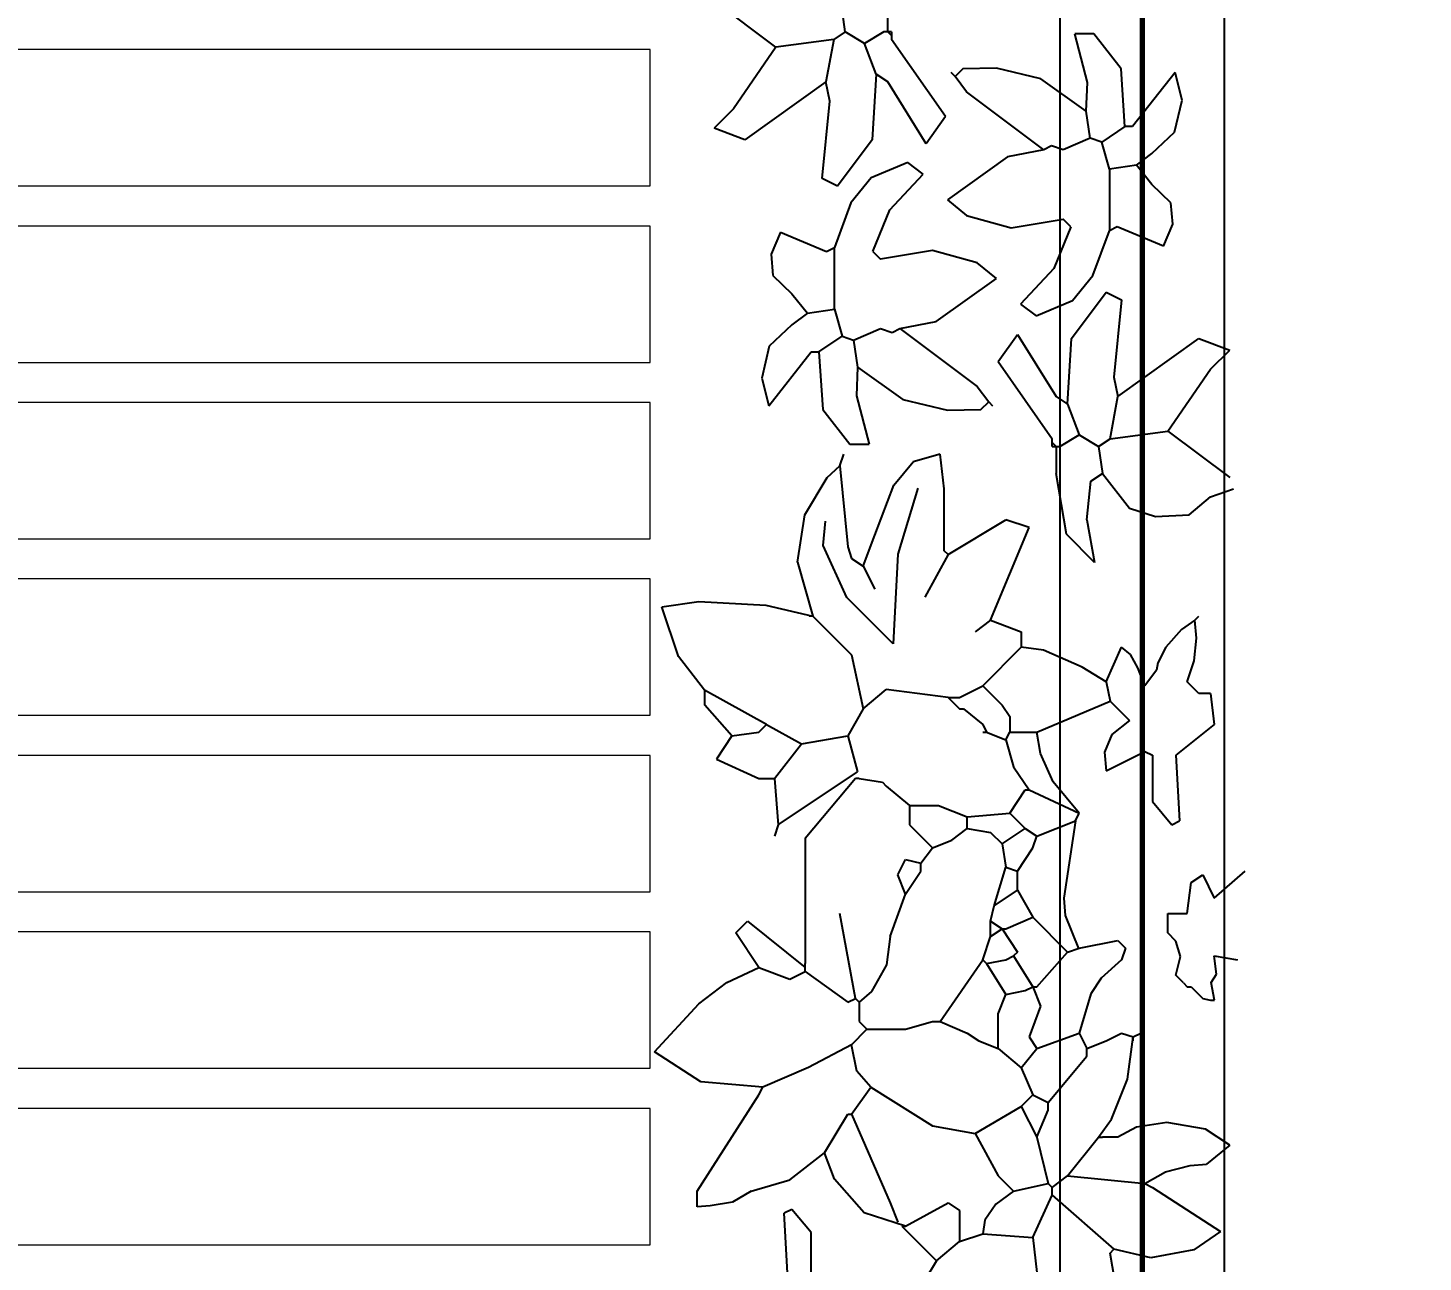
# Model space of a CAD drawing. Header units: inches. Extents: x 2013 to 15569, y -2551 to 2524.
# Drawn here: x 8851.7 to 8970.9, y 747.3 to 852.7 of the extents above; entities that cross this region are included whole.
import ezdxf

# ---------------------------------------------------------------- set-up
doc = ezdxf.new("R2010")
doc.units = ezdxf.units.IN
doc.header["$MEASUREMENT"] = 0
doc.layers.get('0').update_dxf_attribs({"color": 80, "lineweight": 13})
for name, color, linetype, lineweight in [('A-DOOR-FULL', 90, 'Continuous', 25), ('A-FLOR-FTPT', 6, 'Continuous', 70), ('A-FURN', 8, 'Continuous', 18)]:
    doc.layers.add(name, color=color, linetype=linetype, lineweight=lineweight)
doc.layers.add('VERDE_siepe', color=96, linetype='Continuous')
doc.styles.add('ARIAL', font='Arial.ttf')
doc.dimstyles.new('TICK_36', dxfattribs={"dimtxt": 3.6, "dimasz": 3.6, "dimexe": 1.8, "dimexo": 1.2, "dimgap": 1.8, "dimtad": 0, "dimdec": 0, "dimzin": 0, "dimdsep": 46, "dimtxsty": 'ARIAL', "dimblk": 'OBLIQUE', "dimcen": 1.8, "dimdle": 1.8, "dimclrd": 256, "dimclrt": 256, "dimadec": 0, "dimazin": 0, "dimtfac": 1, "dimtdec": 0, "dimtmove": 1, "dimatfit": 3, "dimldrblk": 'OPEN90', "dimfxl": 1, "dimtfill": 1, "dimtolj": 1, "dimtzin": 0, "dimarcsym": 0})

# ---------------------------------------------------------------- blocks, each defined once
blk = doc.blocks.new('_Oblique')
at = {"color": 0, "linetype": 'ByBlock', "lineweight": -2}
blk.add_line((-0.5, -0.5), (0.5, 0.5), dxfattribs=at)
blk = doc.blocks.new('*D99')
at = {"layer": 'A-DOOR-FULL', "color": 0, "lineweight": -2, "transparency": 16777216}
for p, q in [((8653.55, 659.51), (8653.55, 1070.63)), ((8939.91, 659.51), (8939.91, 1070.63))]:
    blk.add_line(p, q, dxfattribs=at)
at = {"layer": 'A-DOOR-FULL', "lineweight": -2, "transparency": 16777216}
for p, q in [((8651.75, 1068.83), (8790.92, 1068.83)), ((8941.71, 1068.83), (8802.53, 1068.83))]:
    blk.add_line(p, q, dxfattribs=at)
at = {"layer": 'Defpoints', "color": 0, "transparency": 16777216}
for p in [(8939.91, 1068.83), (8653.55, 658.31), (8939.91, 658.31)]:
    blk.add_point(p, dxfattribs=at)
at = {"layer": 'A-DOOR-FULL', "lineweight": -2, "transparency": 16777216, "xscale": 3.6, "yscale": 3.6, "zscale": 3.6, "rotation": 180}
blk.add_blockref('_Oblique', (8653.55, 1068.83), dxfattribs=at)
at = {"layer": 'A-DOOR-FULL', "lineweight": -2, "transparency": 16777216, "xscale": 3.6, "yscale": 3.6, "zscale": 3.6}
blk.add_blockref('_Oblique', (8939.91, 1068.83), dxfattribs=at)
at = {"layer": 'A-DOOR-FULL', "transparency": 16777216, "insert": (8796.73, 1068.83), "char_height": 3.6, "attachment_point": 5, "style": 'ARIAL', "bg_fill": 3, "box_fill_scale": 1.25, "bg_fill_color": 256, "bg_fill_true_color": 13158600, "bg_fill_transparency": 0}
blk.add_mtext('\\A1;286', dxfattribs=at)
blk = doc.blocks.new('_Open90')
at = {"color": 0, "linetype": 'ByBlock', "lineweight": -2}
for p, q in [((-0.5, 0.5), (0, 0)), ((0, 0), (-1, 0)), ((0, 0), (-0.5, -0.5))]:
    blk.add_line(p, q, dxfattribs=at)
blk = doc.blocks.new('*D100')
at = {"layer": 'A-DOOR-FULL', "color": 0, "lineweight": -2, "transparency": 16777216}
for p, q in [((8939.91, 659.51), (8939.91, 1070.69)), ((8953.93, 659.51), (8953.93, 1070.69))]:
    blk.add_line(p, q, dxfattribs=at)
at = {"layer": 'A-DOOR-FULL', "lineweight": -2, "transparency": 16777216}
for p, q in [((8938.11, 1068.89), (8942.72, 1068.89)), ((8955.73, 1068.89), (8951.12, 1068.89))]:
    blk.add_line(p, q, dxfattribs=at)
at = {"layer": 'Defpoints', "color": 0, "transparency": 16777216}
for p in [(8953.93, 1068.89), (8939.91, 658.31), (8953.93, 658.31)]:
    blk.add_point(p, dxfattribs=at)
at = {"layer": 'A-DOOR-FULL', "lineweight": -2, "transparency": 16777216, "xscale": 3.6, "yscale": 3.6, "zscale": 3.6, "rotation": 180}
blk.add_blockref('_Oblique', (8939.91, 1068.89), dxfattribs=at)
at = {"layer": 'A-DOOR-FULL', "lineweight": -2, "transparency": 16777216, "xscale": 3.6, "yscale": 3.6, "zscale": 3.6}
blk.add_blockref('_Oblique', (8953.93, 1068.89), dxfattribs=at)
at = {"layer": 'A-DOOR-FULL', "transparency": 16777216, "insert": (8946.92, 1068.89), "char_height": 3.6, "attachment_point": 5, "style": 'ARIAL', "bg_fill": 3, "box_fill_scale": 1.25, "bg_fill_color": 256, "bg_fill_true_color": 13158600, "bg_fill_transparency": 0}
blk.add_mtext('\\A1;14', dxfattribs=at)
blk = doc.blocks.new('*D101')
at = {"layer": 'A-DOOR-FULL', "color": 0, "lineweight": -2, "transparency": 16777216}
for p, q in [((8832.87, 659.51), (8832.87, 1123.85)), ((8939.91, 659.51), (8939.91, 1123.85))]:
    blk.add_line(p, q, dxfattribs=at)
at = {"layer": 'A-DOOR-FULL', "lineweight": -2, "transparency": 16777216}
for p, q in [((8831.07, 1122.05), (8880.78, 1122.05)), ((8941.71, 1122.05), (8892, 1122.05))]:
    blk.add_line(p, q, dxfattribs=at)
at = {"layer": 'Defpoints', "color": 0, "transparency": 16777216}
for p in [(8939.91, 1122.05), (8832.87, 658.31), (8939.91, 658.31)]:
    blk.add_point(p, dxfattribs=at)
at = {"layer": 'A-DOOR-FULL', "lineweight": -2, "transparency": 16777216, "xscale": 3.6, "yscale": 3.6, "zscale": 3.6, "rotation": 180}
blk.add_blockref('_Oblique', (8832.87, 1122.05), dxfattribs=at)
at = {"layer": 'A-DOOR-FULL', "lineweight": -2, "transparency": 16777216, "xscale": 3.6, "yscale": 3.6, "zscale": 3.6}
blk.add_blockref('_Oblique', (8939.91, 1122.05), dxfattribs=at)
at = {"layer": 'A-DOOR-FULL', "transparency": 16777216, "insert": (8886.39, 1122.05), "char_height": 3.6, "attachment_point": 5, "style": 'ARIAL', "bg_fill": 3, "box_fill_scale": 1.25, "bg_fill_color": 256, "bg_fill_true_color": 13158600, "bg_fill_transparency": 0}
blk.add_mtext('\\A1;107', dxfattribs=at)
blk = doc.blocks.new('*D102')
at = {"layer": 'A-DOOR-FULL', "color": 0, "lineweight": -2, "transparency": 16777216}
for p, q in [((8639.53, 659.51), (8639.53, 1159.54)), ((8953.93, 659.51), (8953.93, 1159.54))]:
    blk.add_line(p, q, dxfattribs=at)
at = {"layer": 'A-DOOR-FULL', "lineweight": -2, "transparency": 16777216}
for p, q in [((8637.73, 1157.74), (8790.96, 1157.74)), ((8955.73, 1157.74), (8802.5, 1157.74))]:
    blk.add_line(p, q, dxfattribs=at)
at = {"layer": 'Defpoints', "color": 0, "transparency": 16777216}
for p in [(8953.93, 1157.74), (8639.53, 658.31), (8953.93, 658.31)]:
    blk.add_point(p, dxfattribs=at)
at = {"layer": 'A-DOOR-FULL', "lineweight": -2, "transparency": 16777216, "xscale": 3.6, "yscale": 3.6, "zscale": 3.6, "rotation": 180}
blk.add_blockref('_Oblique', (8639.53, 1157.74), dxfattribs=at)
at = {"layer": 'A-DOOR-FULL', "lineweight": -2, "transparency": 16777216, "xscale": 3.6, "yscale": 3.6, "zscale": 3.6}
blk.add_blockref('_Oblique', (8953.93, 1157.74), dxfattribs=at)
at = {"layer": 'A-DOOR-FULL', "transparency": 16777216, "insert": (8796.73, 1157.74), "char_height": 3.6, "attachment_point": 5, "style": 'ARIAL', "bg_fill": 3, "box_fill_scale": 1.25, "bg_fill_color": 256, "bg_fill_true_color": 13158600, "bg_fill_transparency": 0}
blk.add_mtext('\\A1;314', dxfattribs=at)
blk = doc.blocks.new('*D142')
at = {"layer": 'A-DOOR-FULL', "lineweight": -2, "transparency": 16777216}
for p, q in [((9088.9, 954.6), (9088.9, 807.48)), ((9088.9, 649.5), (9088.9, 796.62))]:
    blk.add_line(p, q, dxfattribs=at)
at = {"layer": 'A-DOOR-FULL', "color": 0, "lineweight": -2, "transparency": 16777216}
for p, q in [((8958.23, 952.8), (9090.7, 952.8)), ((8955.13, 651.3), (9090.7, 651.3))]:
    blk.add_line(p, q, dxfattribs=at)
at = {"layer": 'Defpoints', "color": 0, "transparency": 16777216}
for p in [(8957.03, 952.8), (8953.93, 651.3), (9088.9, 651.3)]:
    blk.add_point(p, dxfattribs=at)
at = {"layer": 'A-DOOR-FULL', "lineweight": -2, "transparency": 16777216, "xscale": 3.6, "yscale": 3.6, "zscale": 3.6}
for p, rotation in [((9088.9, 952.8), 90), ((9088.9, 651.3), 270)]:
    blk.add_blockref('_Oblique', p, dxfattribs=dict(at, rotation=rotation))
at = {"layer": 'A-DOOR-FULL', "transparency": 16777216, "insert": (9088.9, 802.05), "char_height": 3.6, "attachment_point": 5, "rotation": 90, "style": 'ARIAL', "bg_fill": 3, "box_fill_scale": 1.25, "bg_fill_color": 256, "bg_fill_true_color": 13158600, "bg_fill_transparency": 0}
blk.add_mtext('\\A1;301', dxfattribs=at)
blk = doc.blocks.new('*D143')
at = {"layer": 'A-DOOR-FULL', "lineweight": -2, "transparency": 16777216}
for p, q in [((9020.85, 954.61), (9020.85, 811.38)), ((9020.85, 656.51), (9020.85, 799.74))]:
    blk.add_line(p, q, dxfattribs=at)
at = {"layer": 'A-DOOR-FULL', "color": 0, "lineweight": -2, "transparency": 16777216}
for p, q in [((8955.13, 952.81), (9022.65, 952.81)), ((8955.13, 658.31), (9022.65, 658.31))]:
    blk.add_line(p, q, dxfattribs=at)
at = {"layer": 'Defpoints', "color": 0, "transparency": 16777216}
for p in [(8953.93, 952.81), (9020.85, 952.81), (8953.93, 658.31)]:
    blk.add_point(p, dxfattribs=at)
at = {"layer": 'A-DOOR-FULL', "lineweight": -2, "transparency": 16777216, "xscale": 3.6, "yscale": 3.6, "zscale": 3.6}
for p, rotation in [((9020.85, 952.81), 90), ((9020.85, 658.31), 270)]:
    blk.add_blockref('_Oblique', p, dxfattribs=dict(at, rotation=rotation))
at = {"layer": 'A-DOOR-FULL', "transparency": 16777216, "insert": (9020.85, 805.56), "char_height": 3.6, "attachment_point": 5, "rotation": 90, "style": 'ARIAL', "bg_fill": 3, "box_fill_scale": 1.25, "bg_fill_color": 256, "bg_fill_true_color": 13158600, "bg_fill_transparency": 0}
blk.add_mtext('\\A1;295', dxfattribs=at)

msp = doc.modelspace()

# ---------------------------------------------------------------- linework, layer by layer
at = {"layer": 'A-FLOR-FTPT'}
msp.add_line((8946.918, 953.685), (8946.918, 658.311), dxfattribs=at)
at = {"layer": 'A-FURN'}
for p, q in [((8904.865, 850.895), (8639.96, 850.895)), ((8904.865, 839.244), (8904.865, 850.895)), ((8815.156, 839.244), (8904.865, 839.244)), ((8904.865, 835.817), (8815.156, 835.817)), ((8904.865, 824.167), (8904.865, 835.817)), ((8835.437, 824.167), (8904.865, 824.167)), ((8904.865, 820.739), (8835.816, 820.739)), ((8904.865, 809.089), (8904.865, 820.739)), ((8836.47, 809.089), (8904.865, 809.089)), ((8904.865, 805.661), (8836.47, 805.661)), ((8904.865, 794.011), (8904.865, 805.661)), ((8835.747, 794.011), (8904.865, 794.011)), ((8904.865, 790.584), (8835.37, 790.584)), ((8904.865, 778.933), (8904.865, 790.584)), ((8815.156, 778.933), (8904.865, 778.933)), ((8904.865, 775.506), (8815.156, 775.506)), ((8904.865, 763.856), (8904.865, 775.506)), ((8639.96, 763.856), (8904.865, 763.856)), ((8904.865, 760.428), (8639.96, 760.428)), ((8904.865, 748.778), (8904.865, 760.428)), ((8639.96, 748.778), (8904.865, 748.778))]:
    msp.add_line(p, q, dxfattribs=at)
at = {"layer": 'VERDE_siepe'}
for p, q in [((8915.601, 851.097), (8910.324, 855.054)), ((8921.536, 852.416), (8921.205, 854.724)), ((8925.162, 852.416), (8925.162, 854.724)), ((8920.547, 851.756), (8915.601, 851.097)), ((8920.547, 851.756), (8919.887, 848.13)), ((8921.536, 852.416), (8920.547, 851.756)), ((8923.184, 851.427), (8921.536, 852.416)), ((8924.833, 852.416), (8923.184, 851.427)), ((8924.173, 848.789), (8923.184, 851.427)), ((8925.162, 852.416), (8924.833, 852.416)), ((8925.492, 852.416), (8925.162, 852.416)), ((8925.492, 852.086), (8925.162, 852.416)), ((8925.492, 852.416), (8925.492, 852.086)), ((8925.492, 852.086), (8925.492, 851.756)), ((8930.108, 845.162), (8925.492, 851.756)), ((8942.787, 852.228), (8941.139, 852.228)), ((8942.221, 848.088), (8941.139, 852.228)), ((8945.096, 849.261), (8942.787, 852.228)), ((8915.601, 851.097), (8911.973, 845.821)), ((8930.917, 848.601), (8930.587, 848.93)), ((8931.576, 849.261), (8930.917, 848.601)), ((8934.448, 849.3), (8931.576, 849.261)), ((8938.255, 848.391), (8934.448, 849.3)), ((8945.425, 844.315), (8945.096, 849.261)), ((8949.711, 848.93), (8946.085, 844.315)), ((8950.311, 846.574), (8949.711, 848.93)), ((8919.887, 848.13), (8912.962, 843.184)), ((8920.216, 846.481), (8919.887, 848.13)), ((8924.173, 848.789), (8923.843, 843.184)), ((8925.162, 848.13), (8924.173, 848.789)), ((8928.46, 842.853), (8925.162, 848.13)), ((8931.906, 847.282), (8930.917, 848.601)), ((8942.128, 845.634), (8938.255, 848.391)), ((8942.128, 845.634), (8942.221, 848.088)), ((8919.557, 839.886), (8920.216, 846.481)), ((8938.501, 842.337), (8931.906, 847.282)), ((8949.676, 843.849), (8950.311, 846.574)), ((8911.973, 845.821), (8910.324, 844.173)), ((8942.457, 843.326), (8942.128, 845.634)), ((8912.962, 843.184), (8910.324, 844.173)), ((8930.108, 845.162), (8928.46, 842.853)), ((8945.425, 844.315), (8943.447, 842.995)), ((8946.085, 844.315), (8945.425, 844.315)), ((8923.843, 843.184), (8920.876, 839.227)), ((8942.457, 843.326), (8940.15, 842.337)), ((8943.447, 842.995), (8942.457, 843.326)), ((8944.106, 840.688), (8943.447, 842.995)), ((8947.733, 842.006), (8949.676, 843.849)), ((8935.4, 841.729), (8930.257, 838.05)), ((8938.5, 842.336), (8935.4, 841.729)), ((8939.16, 842.666), (8938.501, 842.337)), ((8940.15, 842.337), (8939.16, 842.666)), ((8946.414, 841.017), (8947.733, 842.006)), ((8926.867, 841.238), (8923.756, 839.931)), ((8928.185, 840.249), (8926.867, 841.238)), ((8946.414, 841.017), (8944.106, 840.688)), ((8944.106, 840.688), (8944.106, 835.412)), ((8947.733, 839.369), (8946.414, 841.017)), ((8920.876, 839.227), (8919.557, 839.886)), ((8923.756, 839.931), (8922.011, 837.811)), ((8925.342, 837.205), (8928.185, 840.249)), ((8949.359, 837.792), (8947.733, 839.369)), ((8922.011, 837.811), (8920.601, 833.983)), ((8923.899, 833.654), (8925.342, 837.205)), ((8930.258, 838.049), (8931.906, 836.731)), ((8949.517, 835.975), (8949.359, 837.792)), ((8931.906, 836.731), (8935.717, 835.673)), ((8935.717, 835.673), (8940.15, 836.401)), ((8940.809, 835.742), (8939.366, 832.19)), ((8940.808, 835.742), (8940.15, 836.401)), ((8944.765, 835.742), (8944.106, 835.412)), ((8948.722, 834.093), (8944.765, 835.742)), ((8948.722, 834.093), (8949.517, 835.975)), ((8915.986, 835.303), (8915.19, 833.42)), ((8915.986, 835.303), (8919.943, 833.654)), ((8942.697, 831.584), (8944.106, 835.412)), ((8915.19, 833.42), (8915.349, 831.603)), ((8919.943, 833.654), (8920.601, 833.983)), ((8920.601, 828.708), (8920.601, 833.983)), ((8923.899, 833.654), (8924.558, 832.994)), ((8928.991, 833.723), (8924.558, 832.994)), ((8932.802, 832.665), (8928.991, 833.723)), ((8934.45, 831.346), (8932.802, 832.665)), ((8939.366, 832.19), (8936.522, 829.147)), ((8915.349, 831.603), (8916.975, 830.026)), ((8929.308, 827.666), (8934.45, 831.345)), ((8940.952, 829.465), (8942.697, 831.584)), ((8916.975, 830.026), (8918.294, 828.378)), ((8940.864, 826.212), (8943.832, 830.168)), ((8943.832, 830.168), (8945.15, 829.51)), ((8918.294, 828.378), (8920.601, 828.708)), ((8920.601, 828.708), (8921.261, 826.4)), ((8936.522, 829.147), (8937.841, 828.158)), ((8937.841, 828.158), (8940.952, 829.465)), ((8945.15, 829.51), (8944.492, 822.915)), ((8916.975, 827.389), (8915.032, 825.547)), ((8918.294, 828.378), (8916.975, 827.389)), ((8926.207, 827.059), (8929.308, 827.666)), ((8919.283, 825.08), (8921.261, 826.4)), ((8921.261, 826.4), (8922.25, 826.07)), ((8922.25, 826.07), (8924.558, 827.059)), ((8924.558, 827.059), (8925.547, 826.729)), ((8925.547, 826.729), (8926.207, 827.059)), ((8926.207, 827.059), (8932.802, 822.113)), ((8934.6, 824.233), (8936.248, 826.542)), ((8936.248, 826.542), (8939.546, 821.266)), ((8940.535, 820.607), (8940.864, 826.212)), ((8944.821, 821.266), (8951.745, 826.212)), ((8951.745, 826.212), (8954.383, 825.222)), ((8915.032, 825.547), (8914.397, 822.821)), ((8914.997, 820.465), (8918.623, 825.08)), ((8918.623, 825.08), (8919.283, 825.08)), ((8919.283, 825.08), (8919.612, 820.135)), ((8922.25, 826.07), (8922.58, 823.762)), ((8952.734, 823.574), (8954.383, 825.222)), ((8934.6, 824.233), (8939.215, 817.639)), ((8914.397, 822.821), (8914.997, 820.465)), ((8922.58, 823.762), (8922.487, 821.307)), ((8922.58, 823.762), (8926.453, 821.004)), ((8944.492, 822.915), (8944.821, 821.266)), ((8949.107, 818.298), (8952.734, 823.574)), ((8932.802, 822.113), (8933.791, 820.794)), ((8922.487, 821.307), (8923.569, 817.167)), ((8926.453, 821.004), (8930.26, 820.096)), ((8933.131, 820.135), (8933.791, 820.794)), ((8933.791, 820.794), (8934.121, 820.465)), ((8939.546, 821.266), (8940.535, 820.607)), ((8940.535, 820.607), (8941.524, 817.969)), ((8944.161, 817.639), (8944.821, 821.266)), ((8919.612, 820.135), (8921.921, 817.167)), ((8930.26, 820.096), (8933.131, 820.135)), ((8939.875, 816.98), (8941.524, 817.969)), ((8941.524, 817.969), (8943.172, 816.98)), ((8944.161, 817.639), (8949.107, 818.298)), ((8949.107, 818.298), (8954.383, 814.341)), ((8921.921, 817.167), (8923.569, 817.167)), ((8939.215, 817.309), (8939.215, 817.639)), ((8939.215, 816.98), (8939.215, 817.309)), ((8939.215, 817.309), (8939.546, 816.98)), ((8939.215, 816.98), (8939.546, 816.98)), ((8939.546, 816.98), (8939.546, 814.672)), ((8939.546, 816.98), (8939.875, 816.98)), ((8943.172, 816.98), (8944.161, 817.639)), ((8943.172, 816.98), (8943.502, 814.672)), ((8921.081, 815.331), (8921.41, 816.32)), ((8925.697, 813.683), (8927.345, 815.661)), ((8929.654, 816.32), (8927.345, 815.661)), ((8929.983, 813.352), (8929.654, 816.32)), ((8918.072, 811.152), (8919.975, 814.332)), ((8919.975, 814.332), (8921.081, 815.331)), ((8921.081, 815.331), (8921.74, 808.406)), ((8940.438, 809.487), (8939.546, 814.672)), ((8942.513, 814.012), (8943.502, 814.672)), ((8943.502, 814.672), (8945.81, 811.704)), ((8924.048, 809.395), (8925.697, 813.683)), ((8927.723, 813.408), (8926.036, 807.773)), ((8929.983, 808.077), (8929.983, 813.352)), ((8942.183, 810.715), (8942.513, 814.012)), ((8952.734, 812.693), (8954.713, 813.352)), ((8950.907, 811.152), (8952.734, 812.693)), ((8917.453, 807.088), (8918.072, 811.152)), ((8930.313, 807.748), (8935.259, 810.715)), ((8937.237, 810.055), (8935.259, 810.715)), ((8942.183, 810.715), (8942.817, 807.064)), ((8945.81, 811.704), (8948.052, 811.001)), ((8948.052, 811.001), (8950.907, 811.152)), ((8919.642, 808.511), (8919.853, 810.591)), ((8933.94, 802.142), (8937.237, 810.055)), ((8921.68, 804.084), (8919.642, 808.511)), ((8921.74, 808.406), (8922.07, 807.417)), ((8923.059, 806.758), (8924.048, 809.395)), ((8942.817, 807.064), (8940.438, 809.487)), ((8922.07, 807.417), (8923.059, 806.758)), ((8926.036, 807.773), (8925.615, 800.127)), ((8930.313, 807.748), (8928.334, 804.12)), ((8930.313, 807.748), (8929.983, 808.077)), ((8917.453, 807.088), (8918.773, 802.471)), ((8923.059, 806.758), (8924.048, 804.78)), ((8905.858, 803.279), (8909.031, 803.733)), ((8909.031, 803.733), (8914.741, 803.43)), ((8925.615, 800.127), (8921.68, 804.084)), ((8907.286, 799.039), (8905.858, 803.279)), ((8914.741, 803.43), (8918.773, 802.471)), ((8918.773, 802.471), (8918.442, 802.471)), ((8918.773, 802.471), (8922.07, 799.174)), ((8951.416, 802.142), (8951.745, 802.471)), ((8933.94, 802.142), (8932.621, 801.153)), ((8933.94, 802.142), (8936.578, 801.153)), ((8950.272, 801.341), (8948.94, 799.826)), ((8951.416, 802.142), (8950.272, 801.341)), ((8951.541, 800.614), (8951.416, 802.142)), ((8936.578, 801.153), (8936.578, 799.834)), ((8951.351, 798.676), (8951.541, 800.614)), ((8909.506, 796.162), (8907.286, 799.039)), ((8922.07, 799.174), (8923.059, 794.558)), ((8933.28, 796.536), (8936.578, 799.834)), ((8938.471, 799.584), (8936.578, 799.834)), ((8941.77, 798.131), (8938.471, 799.584)), ((8943.832, 796.866), (8945.15, 799.834)), ((8945.895, 799.221), (8945.15, 799.834)), ((8946.529, 798.07), (8945.895, 799.221)), ((8948.94, 799.826), (8948.242, 798.494)), ((8943.832, 796.866), (8941.77, 798.131)), ((8947.129, 796.536), (8946.529, 798.07)), ((8948.118, 797.856), (8947.129, 796.536)), ((8948.242, 798.494), (8948.118, 797.856)), ((8950.756, 796.866), (8951.351, 798.676)), ((8931.302, 795.547), (8933.28, 796.536)), ((8933.28, 796.536), (8934.929, 794.888)), ((8943.832, 796.866), (8944.161, 795.218)), ((8951.745, 795.877), (8950.756, 796.866)), ((8914.816, 793.239), (8909.506, 796.162)), ((8909.54, 794.888), (8909.54, 796.207)), ((8923.059, 794.558), (8925.037, 796.207)), ((8930.313, 795.547), (8925.037, 796.207)), ((8930.313, 795.547), (8931.302, 794.558)), ((8930.313, 795.547), (8931.302, 795.547)), ((8937.897, 792.579), (8944.161, 795.218)), ((8944.161, 795.218), (8945.81, 793.569)), ((8952.734, 795.877), (8951.745, 795.877)), ((8952.734, 795.877), (8953.064, 793.239)), ((8911.849, 792.25), (8909.54, 794.888)), ((8923.059, 794.558), (8921.74, 792.25)), ((8931.302, 794.558), (8931.632, 794.558)), ((8931.632, 794.558), (8933.28, 793.239)), ((8934.929, 794.888), (8935.589, 793.899)), ((8914.156, 792.579), (8914.816, 793.239)), ((8914.816, 793.239), (8917.784, 791.59)), ((8933.28, 793.239), (8933.611, 792.579)), ((8935.589, 793.899), (8935.589, 792.579)), ((8945.81, 793.569), (8944.308, 792.377)), ((8953.064, 793.239), (8949.767, 790.601)), ((8911.849, 792.25), (8910.529, 790.272)), ((8911.849, 792.25), (8914.156, 792.579)), ((8917.784, 791.59), (8921.74, 792.25)), ((8921.74, 792.25), (8922.577, 789.183)), ((8933.28, 792.579), (8933.611, 792.579)), ((8933.611, 792.579), (8935.259, 791.921)), ((8935.259, 791.921), (8935.589, 792.579)), ((8935.259, 791.921), (8935.918, 789.612)), ((8935.589, 792.579), (8937.897, 792.579)), ((8938.217, 790.742), (8937.897, 792.579)), ((8944.308, 792.377), (8943.674, 790.863)), ((8915.475, 788.623), (8917.784, 791.59)), ((8939.296, 788.319), (8938.217, 790.742)), ((8943.674, 790.863), (8943.832, 789.282)), ((8943.832, 789.282), (8947.129, 790.931)), ((8947.129, 790.931), (8947.789, 790.601)), ((8947.789, 790.601), (8947.789, 786.644)), ((8949.767, 790.601), (8950.096, 784.996)), ((8910.529, 790.272), (8914.156, 788.623)), ((8935.918, 789.612), (8937.237, 787.633)), ((8914.156, 788.623), (8915.475, 788.623)), ((8915.475, 788.623), (8915.805, 784.666)), ((8915.805, 784.666), (8922.577, 789.183)), ((8922.399, 788.623), (8918.113, 783.479)), ((8922.73, 788.623), (8922.399, 788.623)), ((8922.73, 788.623), (8924.708, 788.293)), ((8924.708, 788.293), (8925.037, 787.964)), ((8941.524, 785.655), (8939.296, 788.319)), ((8925.037, 787.964), (8927.016, 786.315)), ((8935.589, 785.655), (8936.908, 787.633)), ((8936.908, 787.633), (8937.237, 787.633)), ((8937.237, 787.633), (8941.524, 785.655)), ((8927.016, 786.315), (8929.493, 786.32)), ((8927.016, 786.315), (8927.016, 784.666)), ((8929.493, 786.32), (8931.962, 785.326)), ((8947.789, 786.644), (8949.438, 784.666)), ((8915.805, 784.666), (8915.475, 783.677)), ((8927.016, 784.666), (8928.994, 782.688)), ((8931.962, 785.326), (8935.589, 785.655)), ((8931.962, 784.337), (8931.962, 785.326)), ((8935.589, 785.655), (8936.908, 784.337)), ((8937.897, 783.677), (8941.194, 784.996)), ((8941.194, 784.996), (8940.205, 778.401)), ((8941.194, 784.996), (8941.524, 785.655)), ((8949.438, 784.666), (8950.096, 784.996)), ((8918.113, 783.479), (8918.113, 772.796)), ((8928.994, 782.688), (8930.643, 783.347)), ((8930.643, 783.347), (8931.962, 784.337)), ((8931.962, 784.337), (8933.94, 784.007)), ((8933.94, 784.007), (8934.929, 783.018)), ((8934.929, 783.018), (8936.908, 784.337)), ((8936.908, 784.337), (8937.897, 783.677)), ((8937.567, 782.688), (8937.897, 783.677)), ((8928.005, 781.369), (8928.994, 782.688)), ((8934.929, 783.018), (8935.259, 781.04)), ((8936.248, 780.709), (8937.567, 782.688)), ((8926.027, 780.38), (8926.686, 781.698)), ((8926.686, 781.698), (8928.005, 781.369)), ((8928.005, 780.709), (8928.005, 781.369)), ((8934.269, 777.742), (8935.259, 781.04)), ((8935.259, 781.04), (8936.248, 780.709)), ((8926.686, 778.731), (8926.027, 780.38)), ((8926.686, 778.731), (8928.005, 780.709)), ((8936.248, 779.061), (8936.248, 780.709)), ((8950.756, 777.083), (8951.086, 779.72)), ((8951.086, 779.72), (8952.075, 780.38)), ((8952.075, 780.38), (8953.064, 778.401)), ((8953.064, 778.401), (8955.702, 780.709)), ((8925.367, 775.104), (8926.686, 778.731)), ((8934.269, 777.742), (8936.248, 779.061)), ((8936.248, 779.061), (8937.567, 776.752)), ((8933.94, 776.423), (8934.269, 777.742)), ((8940.205, 778.401), (8940.33, 776.906)), ((8912.178, 775.434), (8913.167, 776.423)), ((8913.167, 776.423), (8918.113, 772.466)), ((8922.399, 769.828), (8921.081, 777.083)), ((8933.94, 775.104), (8933.94, 776.423)), ((8933.94, 776.423), (8934.929, 775.763)), ((8935.259, 775.763), (8937.567, 776.752)), ((8937.567, 776.752), (8940.535, 773.785)), ((8940.33, 776.906), (8941.452, 774.09)), ((8949.107, 775.434), (8949.107, 777.083)), ((8949.107, 777.083), (8950.756, 777.083)), ((8914.156, 772.466), (8912.178, 775.434)), ((8925.367, 775.104), (8925.051, 772.693)), ((8933.28, 773.126), (8933.94, 775.104)), ((8933.94, 775.104), (8934.929, 775.763)), ((8934.929, 775.763), (8935.259, 775.763)), ((8934.929, 775.763), (8936.248, 773.785)), ((8949.772, 774.709), (8949.107, 775.434)), ((8936.248, 773.785), (8935.918, 773.455)), ((8937.897, 770.817), (8940.535, 773.785)), ((8940.535, 773.785), (8941.524, 774.115)), ((8941.524, 774.115), (8944.821, 774.774)), ((8944.821, 774.774), (8945.481, 774.115)), ((8945.481, 774.115), (8945.15, 773.126)), ((8950.185, 773.414), (8949.772, 774.709)), ((8918.113, 772.466), (8918.113, 772.796)), ((8925.051, 772.693), (8923.782, 770.422)), ((8929.654, 767.85), (8933.28, 773.126)), ((8933.28, 773.126), (8933.611, 772.796)), ((8933.611, 772.796), (8935.259, 773.126)), ((8933.611, 772.796), (8935.259, 770.159)), ((8935.259, 773.126), (8935.918, 773.455)), ((8935.918, 773.455), (8937.567, 770.817)), ((8945.15, 773.126), (8943.399, 771.555)), ((8949.767, 771.807), (8950.185, 773.414)), ((8953.064, 773.455), (8955.042, 773.126)), ((8953.254, 771.893), (8953.064, 773.455)), ((8911.41, 771.179), (8914.156, 772.466)), ((8914.156, 772.466), (8916.795, 771.477)), ((8916.795, 771.477), (8918.113, 772.137)), ((8918.113, 772.137), (8918.113, 772.466)), ((8918.113, 772.137), (8921.74, 769.499)), ((8943.399, 771.555), (8942.514, 770.203)), ((8950.427, 771.148), (8949.767, 771.807)), ((8952.795, 771.178), (8953.254, 771.893)), ((8909.031, 769.362), (8911.41, 771.179)), ((8923.782, 770.422), (8922.73, 769.499)), ((8934.6, 768.51), (8935.259, 770.159)), ((8935.259, 770.159), (8936.908, 770.488)), ((8936.908, 770.488), (8937.567, 770.817)), ((8937.567, 770.817), (8937.897, 770.817)), ((8937.567, 770.817), (8938.226, 769.169)), ((8942.514, 770.203), (8941.524, 766.861)), ((8950.427, 771.148), (8950.756, 770.817)), ((8950.756, 770.817), (8951.086, 770.817)), ((8951.086, 770.817), (8952.075, 769.828)), ((8953.084, 769.688), (8952.795, 771.178)), ((8905.224, 765.274), (8909.031, 769.362)), ((8921.74, 769.499), (8922.399, 769.828)), ((8922.399, 769.828), (8922.73, 769.499)), ((8922.73, 769.499), (8922.73, 767.85)), ((8938.226, 769.169), (8937.237, 766.531)), ((8952.075, 769.828), (8952.754, 769.688)), ((8952.754, 769.688), (8953.084, 769.688)), ((8922.73, 767.85), (8923.388, 767.191)), ((8926.686, 767.191), (8928.994, 767.85)), ((8928.994, 767.85), (8929.654, 767.85)), ((8929.654, 767.85), (8931.962, 766.861)), ((8934.6, 765.542), (8934.6, 768.51)), ((8922.07, 765.871), (8923.388, 767.191)), ((8923.388, 767.191), (8926.686, 767.191)), ((8931.962, 766.861), (8932.951, 766.202)), ((8937.897, 765.542), (8941.524, 766.861)), ((8941.524, 766.861), (8942.183, 765.542)), ((8943.832, 766.202), (8945.15, 766.861)), ((8945.15, 766.861), (8946.14, 766.531)), ((8946.14, 766.531), (8946.799, 766.861)), ((8922.07, 765.871), (8918.389, 763.911)), ((8922.513, 763.608), (8922.07, 765.871)), ((8932.951, 766.202), (8934.6, 765.542)), ((8934.6, 765.542), (8936.578, 763.893)), ((8936.578, 763.893), (8937.897, 765.542)), ((8937.237, 766.531), (8937.897, 765.542)), ((8942.183, 765.542), (8943.832, 766.202)), ((8942.183, 764.882), (8942.183, 765.542)), ((8945.641, 762.937), (8946.14, 766.531)), ((8946.14, 766.202), (8946.14, 766.531)), ((8909.189, 762.7), (8905.224, 765.274)), ((8938.886, 760.926), (8942.183, 764.882)), ((8918.389, 763.911), (8914.486, 762.245)), ((8923.719, 762.245), (8922.513, 763.608)), ((8936.578, 763.893), (8937.567, 761.585)), ((8914.486, 762.245), (8909.189, 762.7)), ((8914.156, 761.585), (8914.486, 762.245)), ((8922.07, 759.936), (8923.719, 762.245)), ((8923.719, 762.245), (8928.994, 758.947)), ((8944.284, 759.501), (8945.641, 762.937)), ((8908.882, 753.343), (8914.156, 761.585)), ((8936.578, 760.596), (8937.567, 761.585)), ((8937.567, 761.585), (8938.886, 760.926)), ((8938.886, 760.267), (8938.886, 760.926)), ((8919.762, 756.639), (8921.74, 759.936)), ((8921.74, 759.936), (8922.07, 759.936)), ((8922.07, 759.936), (8925.367, 752.353)), ((8932.621, 758.288), (8936.578, 760.596)), ((8936.578, 760.596), (8937.897, 757.958)), ((8937.897, 757.958), (8938.886, 760.267)), ((8943.172, 757.958), (8944.284, 759.501)), ((8928.994, 758.947), (8932.621, 758.288)), ((8932.621, 758.288), (8934.6, 754.661)), ((8946.408, 758.825), (8944.821, 757.958)), ((8949.005, 759.219), (8946.408, 758.825)), ((8952.309, 758.656), (8949.005, 759.219)), ((8954.383, 757.299), (8952.309, 758.656)), ((8937.897, 757.958), (8938.886, 754.001)), ((8940.535, 754.661), (8943.172, 757.958)), ((8943.172, 757.958), (8943.502, 757.958)), ((8944.821, 757.958), (8943.502, 757.958)), ((8954.383, 757.299), (8952.405, 755.65)), ((8916.795, 754.332), (8919.762, 756.639)), ((8920.61, 754.372), (8919.762, 756.639)), ((8934.6, 754.661), (8935.918, 753.342)), ((8939.215, 753.672), (8940.535, 754.661)), ((8940.535, 754.661), (8947.129, 754.001)), ((8947.129, 754.001), (8948.887, 754.995)), ((8948.887, 754.995), (8951.011, 755.558)), ((8951.011, 755.558), (8952.405, 755.65)), ((8913.497, 753.342), (8916.795, 754.332)), ((8923.148, 751.495), (8920.61, 754.372)), ((8935.918, 753.342), (8938.886, 754.001)), ((8938.886, 754.001), (8939.215, 753.672)), ((8939.215, 753.012), (8939.215, 753.672)), ((8947.129, 754.001), (8947.789, 753.672)), ((8947.789, 753.672), (8953.61, 749.905)), ((8908.882, 752.024), (8908.882, 753.343)), ((8911.886, 752.404), (8909.982, 752.101)), ((8913.497, 753.342), (8911.886, 752.404)), ((8925.367, 752.353), (8926.027, 750.704)), ((8926.686, 750.375), (8930.313, 752.353)), ((8930.313, 752.353), (8931.302, 751.693)), ((8935.918, 753.342), (8934.41, 752.253)), ((8937.567, 749.386), (8939.215, 753.012)), ((8939.215, 753.012), (8944.492, 748.397)), ((8909.982, 752.101), (8908.882, 752.024)), ((8916.97, 751.799), (8916.311, 751.468)), ((8916.64, 745.864), (8916.311, 751.468)), ((8918.619, 749.82), (8916.97, 751.799)), ((8926.686, 750.375), (8923.148, 751.495)), ((8931.302, 751.693), (8931.302, 749.055)), ((8934.41, 752.253), (8933.458, 750.89)), ((8926.356, 750.375), (8926.686, 750.375)), ((8926.356, 750.375), (8929.323, 747.407)), ((8933.458, 750.89), (8933.28, 749.715)), ((8953.61, 749.905), (8951.306, 748.348)), ((8918.619, 745.864), (8918.619, 749.82)), ((8929.323, 747.407), (8931.302, 749.055)), ((8931.302, 749.055), (8933.28, 749.715)), ((8933.28, 749.715), (8937.567, 749.386)), ((8937.567, 749.386), (8937.897, 746.418)), ((8944.161, 748.066), (8944.492, 748.397)), ((8945.857, 738.458), (8944.161, 748.066)), ((8947.648, 747.672), (8944.492, 748.397)), ((8951.306, 748.348), (8947.648, 747.672)), ((8929.323, 747.407), (8928.334, 745.758))]:
    msp.add_line(p, q, dxfattribs=at)
msp.add_arc((8918.113, 783.479), 0.0000412, 139.84401, 179.64699, dxfattribs=at)

# ---------------------------------------------------------------- next in the draw order: dimensions: what is measured, and where the dimension line sits
at = {"layer": 'A-DOOR-FULL'}
dim = msp.add_linear_dim(base=(8939.909, 1068.829), p1=(8653.547, 658.311), p2=(8939.909, 658.311), dimstyle='TICK_36', dxfattribs=at)
dim.commit()
dim.dimension.update_dxf_attribs({"geometry": '*D99', "text_midpoint": (8796.728, 1068.829)})

# ---------------------------------------------------------------- next in the draw order: dimensions: what is measured, and where the dimension line sits
dim = msp.add_linear_dim(base=(8953.927, 1068.889), p1=(8939.909, 658.311), p2=(8953.927, 658.311), dimstyle='TICK_36', dxfattribs=at)
dim.commit()
dim.dimension.update_dxf_attribs({"geometry": '*D100', "text_midpoint": (8946.918, 1068.889)})

# ---------------------------------------------------------------- next in the draw order: dimensions: what is measured, and where the dimension line sits
dim = msp.add_linear_dim(base=(8939.909, 1122.05), p1=(8832.875, 658.311), p2=(8939.909, 658.311), dimstyle='TICK_36', dxfattribs=at)
dim.commit()
dim.dimension.update_dxf_attribs({"geometry": '*D101', "text_midpoint": (8886.392, 1122.05)})

# ---------------------------------------------------------------- next in the draw order: dimensions: what is measured, and where the dimension line sits
dim = msp.add_linear_dim(base=(8953.927, 1157.736), p1=(8639.529, 658.311), p2=(8953.927, 658.311), dimstyle='TICK_36', dxfattribs=at)
dim.commit()
dim.dimension.update_dxf_attribs({"geometry": '*D102', "text_midpoint": (8796.728, 1157.736)})

# ---------------------------------------------------------------- next in the draw order: dimensions: what is measured, and where the dimension line sits
dim = msp.add_linear_dim(base=(9088.904, 651.302), p1=(8957.03, 952.797), p2=(8953.927, 651.302), angle=90, dimstyle='TICK_36', dxfattribs=at)
dim.commit()
dim.dimension.update_dxf_attribs({"geometry": '*D142', "text_midpoint": (9088.904, 802.05)})

# ---------------------------------------------------------------- next in the draw order: dimensions: what is measured, and where the dimension line sits
dim = msp.add_linear_dim(base=(9020.851, 952.814), p1=(8953.927, 658.311), p2=(8953.927, 952.814), angle=90, dimstyle='TICK_36', dxfattribs=at)
dim.commit()
dim.dimension.update_dxf_attribs({"geometry": '*D143', "text_midpoint": (9020.851, 805.563)})

doc.saveas('drawing.dxf')
